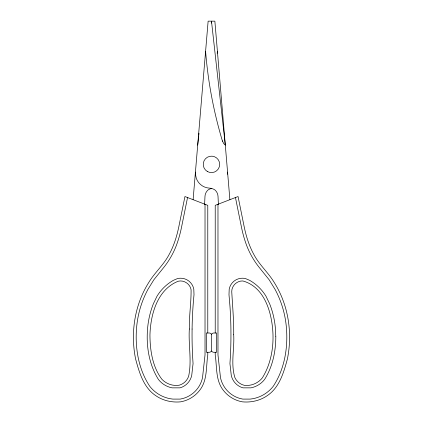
<?xml version="1.0" encoding="UTF-8"?>
<svg xmlns="http://www.w3.org/2000/svg" width="423" height="423" viewBox="0 0 423 423"><rect width="100%" height="100%" fill="white"/><g stroke="black" fill="none" stroke-linecap="round" stroke-linejoin="round"><path stroke-width="0.63" d="M207.778 333.007L207.778 205.335L184.941 196.536L178.792 226.871C176.814 236.346 173.927 245.705 169.274 254.228C163.801 264.872 154.453 272.75 148.425 283.029C134.482 305.448 130.374 333.276 135.603 359C139.246 372.393 143.508 387.505 155.738 395.653C162.934 400.639 171.838 402.659 180.515 401.85C188.119 400.57 195.13 396.314 199.778 390.165C207.566 380.224 205.953 366.73 207.778 355.034L207.778 352.28M195.463 172.082L195.442 174.234L196.32 178.427A14.831 14.831 0 0 0 209.369 188.129A11.569 11.569 0 0 1 211.267 188.399L211.727 188.515A11.569 11.569 0 0 1 214.794 189.853A9.047 9.047 0 0 1 218.019 196.362L218.405 204.621M204.595 204.621L204.981 196.362A9.047 9.047 0 0 1 208.206 189.853A11.569 11.569 0 0 1 211.273 188.515L211.733 188.399M193.11 199.64L208.132 21.15L214.868 21.15L229.89 199.64M197.684 145.137L198.636 136.608M198.778 135.297L199.011 133.213M211.262 23.117L211.479 21.15L225.316 145.137L223.73 143.598L222.361 140.838M217.184 53.293L217.401 51.336M187.548 197.541L181.483 227.442A122.57 122.57 0 0 1 177.322 242.776A82.094 82.094 0 0 1 163.965 267.199L153.903 279.709L147.923 289.411A97.591 97.591 0 0 0 136.618 327.386C134.868 347.695 138.4 369.163 149.779 386.331A33.946 33.946 0 0 0 169.919 398.678L172.827 399.095L180.214 399.095L182.985 398.477A27.606 27.606 0 0 0 202.517 377.681L205.023 354.892L205.023 204.277M211.5 334.307L211.659 334.075A2.734 2.734 0 0 1 213.821 333.007L216.581 333.007L216.581 352.28L213.837 352.28A2.744 2.744 0 0 1 211.659 351.206L211.341 334.075A2.734 2.734 0 0 0 209.179 333.007L206.419 333.007L206.419 352.28L209.163 352.28A2.744 2.744 0 0 0 211.341 351.206L211.5 350.968M222.487 141.261C213.705 111.952 208.005 81.851 205.599 51.336M235.452 197.541L241.517 227.442A122.57 122.57 0 0 0 245.678 242.776A82.094 82.094 0 0 0 259.035 267.199L269.097 279.709L275.077 289.411A97.591 97.591 0 0 1 286.382 327.386C288.132 347.695 284.6 369.163 273.221 386.331A33.946 33.946 0 0 1 253.081 398.678L250.173 399.095L242.786 399.095L240.015 398.477A27.606 27.606 0 0 1 220.483 377.681L217.977 354.892L217.977 204.277M227.537 172.082L227.558 174.234M215.222 333.007L215.222 205.335L238.059 196.536L244.208 226.871C246.186 236.346 249.073 245.705 253.726 254.228C259.199 264.872 268.547 272.75 274.575 283.029C288.518 305.448 292.626 333.276 287.397 359C283.754 372.393 279.492 387.505 267.262 395.653C260.066 400.639 251.162 402.659 242.485 401.85C234.881 400.57 227.87 396.314 223.222 390.165C215.434 380.224 217.047 366.73 215.222 355.034L215.222 352.28M189.335 329.009C188.314 344.756 191.957 360.697 188.642 376.237C187.23 380.536 183.614 383.994 179.257 385.2C172.97 386.268 166.361 383.947 161.967 379.362C152.481 366.99 150.033 350.307 149.948 335.095C150.535 314.543 157.224 289.591 178.21 281.232C183.915 279.809 190.139 283.918 191.085 289.723C191.233 302.805 189.076 315.881 189.335 329.009M192.09 329.046L192.053 334.762A411.843 411.843 0 0 0 192.687 357.631L193.057 363.584L191.73 375.37A16.576 16.576 0 0 1 180.002 387.854L172.05 387.854A22.916 22.916 0 0 1 158.456 379.521C148.959 364.436 146.057 345.908 147.601 328.322A86.572 86.572 0 0 1 153.364 303.799L157.018 296.19A45.531 45.531 0 0 1 173.324 280.349L177.591 278.535A13.43 13.43 0 0 1 193.803 289.226L194.009 294.651L193.48 300.489A411.843 411.843 0 0 0 192.09 329.046M233.702 334.762C234.543 349.007 230.561 363.769 234.908 377.633C236.653 381.451 240.201 384.412 244.304 385.327C251.135 386.204 258.167 383.233 262.376 377.818C270.382 364.933 273.48 349.271 272.972 334.223C272.216 313.871 265.11 287.095 242.897 280.972C237.028 280.597 231.635 285.747 231.746 291.627C232.55 305.982 233.893 320.354 233.702 334.762M275.807 336.671C275.796 351.518 272.597 366.9 264.544 379.521A22.916 22.916 0 0 1 250.95 387.854L242.998 387.854A16.576 16.576 0 0 1 231.27 375.37L229.943 363.584L230.313 357.631A411.843 411.843 0 0 0 230.947 334.762L230.91 329.046A411.843 411.843 0 0 0 229.959 306.194L228.991 294.651L229.197 289.226A13.43 13.43 0 0 1 245.409 278.535L249.676 280.349A45.531 45.531 0 0 1 265.982 296.19L269.636 303.799A86.572 86.572 0 0 1 275.399 328.322L275.807 336.671M207.355 171.5A8.227 8.227 0 0 0 219.696 164.373A8.227 8.227 0 0 0 207.355 157.25A8.227 8.227 0 0 0 207.355 171.5"/></g></svg>
